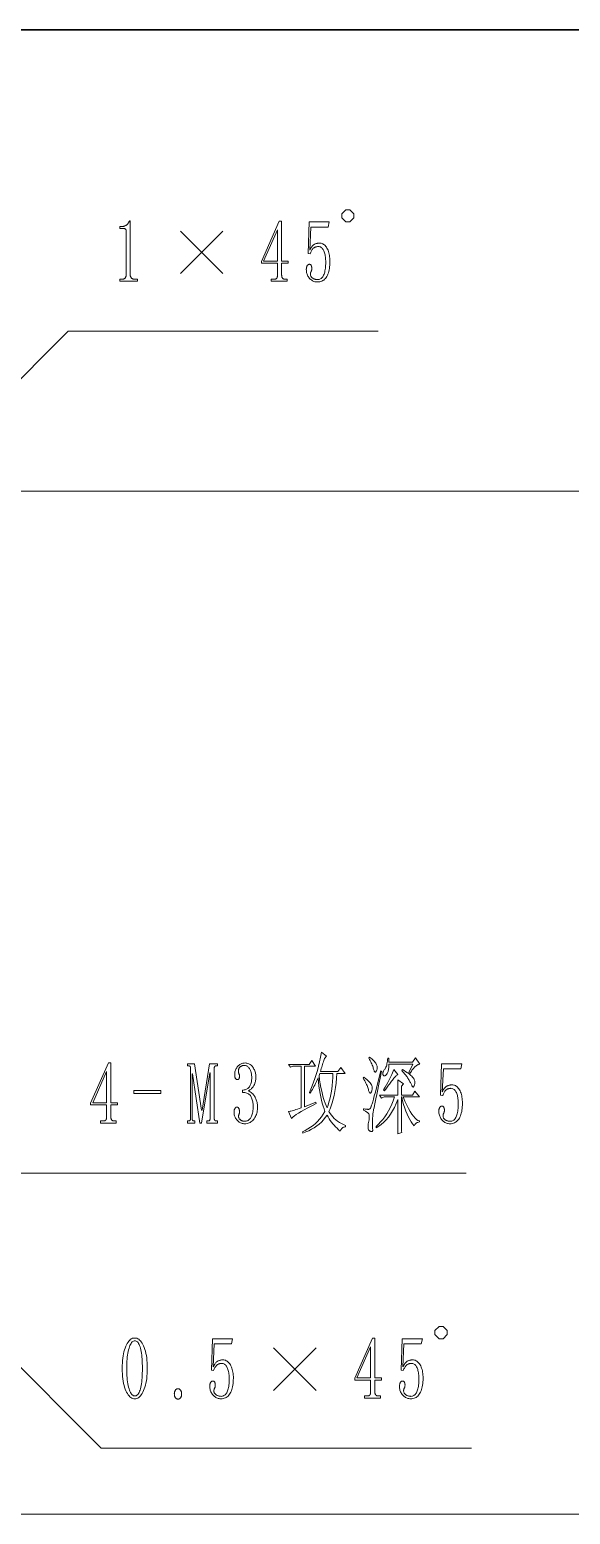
# Model space of a CAD drawing. Extents: x 20 to 415, y 10 to 290.
# Drawn here: x 224.9 to 247.1, y 228.9 to 290 of the extents above; entities that cross this region are included whole.
import ezdxf

# ---------------------------------------------------------------- set-up
doc = ezdxf.new("R2010")
doc.units = 0

msp = doc.modelspace()

# ---------------------------------------------------------------- linework, layer by layer
at = {"color": 7, "lineweight": 35}
msp.add_line((415, 290), (20, 290), dxfattribs=at)
at = {"color": 7, "lineweight": 13, "ltscale": 0.176895}
msp.add_line((221.458, 272.586), (226.461, 277.589), dxfattribs=at)
at = {"color": 7, "lineweight": 13, "ltscale": 0.318874}
msp.add_line((226.461, 277.589), (239.216, 277.589), dxfattribs=at)
at = {"color": 7, "lineweight": 13}
for p, q in [((223.034, 271.01), (263.322, 271.01)), ((223.034, 228.91), (263.322, 228.91))]:
    msp.add_line(p, q, dxfattribs=at)
at = {"color": 214, "lineweight": 13}
msp.add_line((209.734, 242.953), (242.837, 242.953), dxfattribs=at)
at = {"color": 7, "lineweight": 13, "ltscale": 0.308081}
msp.add_line((219.104, 240.35), (227.817, 231.636), dxfattribs=at)
at = {"color": 7, "lineweight": 13, "ltscale": 0.380825}
msp.add_line((227.817, 231.636), (243.05, 231.636), dxfattribs=at)
at = {"color": 7, "lineweight": 13}
for points in [[(237.883, 282.089), (238.05, 282.089), (238.216, 282.256), (238.216, 282.422), (238.05, 282.589), (237.883, 282.589), (237.716, 282.422), (237.716, 282.256)], [(229.004, 282.132), (229.004, 279.96), (229.005, 279.938), (229.006, 279.917), (229.009, 279.897), (229.012, 279.878), (229.017, 279.86), (229.022, 279.844), (229.029, 279.828), (229.036, 279.814), (229.045, 279.801), (229.054, 279.789), (229.065, 279.778), (229.076, 279.768), (229.089, 279.76), (229.102, 279.752), (229.117, 279.746), (229.132, 279.741), (229.149, 279.737), (229.166, 279.734), (229.185, 279.732), (229.204, 279.732), (229.304, 279.732), (229.304, 279.646), (228.576, 279.646), (228.576, 279.732), (228.661, 279.732), (228.681, 279.732), (228.699, 279.734), (228.716, 279.737), (228.732, 279.741), (228.747, 279.746), (228.761, 279.752), (228.773, 279.76), (228.785, 279.768), (228.795, 279.778), (228.804, 279.789), (228.812, 279.801), (228.82, 279.814), (228.826, 279.828), (228.832, 279.844), (228.836, 279.86), (228.84, 279.878), (228.843, 279.897), (228.845, 279.917), (228.847, 279.938), (228.847, 279.96), (228.847, 281.689), (228.847, 281.7), (228.846, 281.711), (228.845, 281.721), (228.844, 281.731), (228.842, 281.741), (228.839, 281.75), (228.837, 281.759), (228.833, 281.767), (228.83, 281.775), (228.826, 281.782), (228.821, 281.789), (228.816, 281.795), (228.81, 281.8), (228.803, 281.805), (228.795, 281.809), (228.787, 281.812), (228.778, 281.814), (228.769, 281.816), (228.758, 281.817), (228.747, 281.818), (228.576, 281.818), (228.576, 281.903), (228.661, 281.903), (228.684, 281.904), (228.706, 281.906), (228.727, 281.908), (228.747, 281.912), (228.767, 281.918), (228.786, 281.924), (228.804, 281.931), (228.822, 281.94), (228.838, 281.95), (228.854, 281.96), (228.87, 281.972), (228.884, 281.986), (228.898, 282), (228.911, 282.015), (228.924, 282.032), (228.936, 282.05), (228.947, 282.068), (228.957, 282.088), (228.967, 282.11), (228.976, 282.132)], [(235.24, 279.918), (235.24, 279.898), (235.241, 279.88), (235.243, 279.863), (235.246, 279.847), (235.249, 279.832), (235.253, 279.818), (235.258, 279.806), (235.263, 279.794), (235.269, 279.784), (235.276, 279.775), (235.283, 279.767), (235.291, 279.759), (235.3, 279.753), (235.31, 279.747), (235.32, 279.743), (235.331, 279.739), (235.343, 279.736), (235.356, 279.734), (235.369, 279.732), (235.383, 279.732), (235.469, 279.732), (235.469, 279.646), (234.811, 279.646), (234.811, 279.732), (234.926, 279.732), (234.942, 279.732), (234.958, 279.734), (234.972, 279.736), (234.985, 279.739), (234.997, 279.743), (235.008, 279.747), (235.018, 279.753), (235.026, 279.759), (235.034, 279.767), (235.04, 279.775), (235.045, 279.784), (235.05, 279.794), (235.055, 279.806), (235.058, 279.818), (235.061, 279.832), (235.064, 279.847), (235.066, 279.863), (235.067, 279.88), (235.068, 279.898), (235.069, 279.918), (235.069, 280.389), (234.411, 280.389), (234.411, 280.46), (235.14, 282.118), (235.24, 282.118), (235.24, 280.475), (235.511, 280.475), (235.511, 280.389), (235.24, 280.389)], [(235.069, 281.76), (234.497, 280.475), (235.069, 280.475)], [(236.797, 281.218), (236.834, 281.216), (236.869, 281.209), (236.903, 281.199), (236.935, 281.184), (236.967, 281.166), (236.997, 281.143), (237.026, 281.116), (237.053, 281.085), (237.079, 281.05), (237.104, 281.01), (237.127, 280.968), (237.148, 280.922), (237.166, 280.874), (237.182, 280.823), (237.195, 280.769), (237.206, 280.713), (237.215, 280.654), (237.221, 280.592), (237.225, 280.528), (237.226, 280.46), (237.224, 280.385), (237.221, 280.312), (237.214, 280.243), (237.205, 280.177), (237.194, 280.114), (237.179, 280.054), (237.163, 279.997), (237.143, 279.944), (237.122, 279.893), (237.097, 279.846), (237.07, 279.803), (237.041, 279.764), (237.008, 279.73), (236.974, 279.7), (236.936, 279.675), (236.897, 279.654), (236.854, 279.638), (236.809, 279.627), (236.762, 279.62), (236.711, 279.618), (236.675, 279.619), (236.639, 279.624), (236.605, 279.631), (236.571, 279.642), (236.538, 279.655), (236.507, 279.672), (236.476, 279.691), (236.446, 279.714), (236.418, 279.739), (236.39, 279.768), (236.364, 279.798), (236.341, 279.83), (236.321, 279.863), (236.303, 279.898), (236.288, 279.934), (236.276, 279.971), (236.267, 280.009), (236.26, 280.049), (236.256, 280.09), (236.254, 280.132), (236.255, 280.149), (236.256, 280.165), (236.258, 280.181), (236.26, 280.197), (236.263, 280.212), (236.267, 280.227), (236.272, 280.241), (236.277, 280.255), (236.283, 280.269), (236.29, 280.282), (236.297, 280.294), (236.305, 280.305), (236.313, 280.315), (236.322, 280.323), (236.331, 280.33), (236.341, 280.336), (236.351, 280.34), (236.361, 280.344), (236.372, 280.346), (236.383, 280.346), (236.394, 280.346), (236.404, 280.344), (236.414, 280.341), (236.423, 280.337), (236.431, 280.332), (236.439, 280.326), (236.445, 280.318), (236.451, 280.31), (236.457, 280.3), (236.461, 280.289), (236.466, 280.278), (236.469, 280.267), (236.472, 280.256), (236.475, 280.246), (236.478, 280.235), (236.479, 280.226), (236.481, 280.216), (236.482, 280.207), (236.483, 280.198), (236.483, 280.189), (236.483, 280.172), (236.482, 280.156), (236.48, 280.141), (236.478, 280.126), (236.476, 280.112), (236.473, 280.099), (236.469, 280.087), (236.465, 280.075), (236.46, 280.064), (236.454, 280.053), (236.449, 280.043), (236.444, 280.033), (236.44, 280.023), (236.436, 280.012), (236.433, 280.002), (236.43, 279.991), (236.428, 279.98), (236.427, 279.969), (236.426, 279.958), (236.426, 279.946), (236.427, 279.924), (236.429, 279.903), (236.434, 279.883), (236.441, 279.864), (236.449, 279.846), (236.459, 279.83), (236.471, 279.814), (236.485, 279.8), (236.501, 279.787), (236.519, 279.775), (236.537, 279.764), (236.557, 279.754), (236.576, 279.746), (236.596, 279.738), (236.617, 279.732), (236.638, 279.727), (236.659, 279.723), (236.681, 279.72), (236.703, 279.718), (236.726, 279.718), (236.757, 279.719), (236.786, 279.725), (236.814, 279.734), (236.84, 279.747), (236.865, 279.764), (236.889, 279.784), (236.911, 279.809), (236.931, 279.836), (236.951, 279.868), (236.969, 279.903), (236.985, 279.942), (236.999, 279.984), (237.012, 280.029), (237.023, 280.077), (237.033, 280.128), (237.041, 280.183), (237.047, 280.24), (237.051, 280.301), (237.053, 280.365), (237.054, 280.432), (237.054, 280.488), (237.051, 280.542), (237.047, 280.594), (237.042, 280.643), (237.035, 280.691), (237.026, 280.736), (237.016, 280.779), (237.004, 280.82), (236.991, 280.859), (236.976, 280.896), (236.959, 280.93), (236.942, 280.96), (236.923, 280.987), (236.903, 281.01), (236.881, 281.03), (236.858, 281.046), (236.834, 281.059), (236.809, 281.068), (236.782, 281.073), (236.754, 281.075), (236.732, 281.074), (236.71, 281.072), (236.689, 281.07), (236.669, 281.066), (236.649, 281.06), (236.63, 281.054), (236.612, 281.047), (236.594, 281.038), (236.578, 281.028), (236.561, 281.018), (236.546, 281.005), (236.53, 280.99), (236.515, 280.972), (236.5, 280.951), (236.485, 280.928), (236.47, 280.903), (236.455, 280.875), (236.44, 280.844), (236.426, 280.811), (236.411, 280.775), (236.326, 280.789), (236.369, 282.089), (237.197, 282.089), (237.154, 281.875), (236.44, 281.875), (236.397, 280.932), (236.417, 280.97), (236.437, 281.006), (236.457, 281.038), (236.477, 281.067), (236.497, 281.093), (236.517, 281.115), (236.537, 281.135), (236.557, 281.151), (236.577, 281.165), (236.597, 281.175), (236.617, 281.183), (236.637, 281.19), (236.657, 281.197), (236.677, 281.202), (236.697, 281.207), (236.717, 281.211), (236.737, 281.214), (236.757, 281.216), (236.777, 281.217)], [(241.717, 236.136), (241.884, 236.136), (242.05, 236.302), (242.05, 236.469), (241.884, 236.636), (241.717, 236.636), (241.55, 236.469), (241.55, 236.302)], [(229.196, 233.664), (229.153, 233.668), (229.112, 233.678), (229.073, 233.694), (229.034, 233.717), (228.997, 233.747), (228.962, 233.783), (228.927, 233.825), (228.894, 233.875), (228.862, 233.931), (228.831, 233.993), (228.803, 234.061), (228.777, 234.135), (228.755, 234.215), (228.735, 234.299), (228.719, 234.389), (228.705, 234.485), (228.695, 234.586), (228.687, 234.692), (228.683, 234.804), (228.681, 234.922), (228.683, 235.031), (228.687, 235.136), (228.694, 235.237), (228.704, 235.333), (228.717, 235.425), (228.733, 235.513), (228.751, 235.597), (228.773, 235.676), (228.797, 235.751), (228.824, 235.822), (228.854, 235.887), (228.885, 235.945), (228.918, 235.996), (228.952, 236.041), (228.988, 236.079), (229.026, 236.11), (229.066, 236.134), (229.108, 236.151), (229.151, 236.161), (229.196, 236.164), (229.238, 236.161), (229.279, 236.151), (229.318, 236.135), (229.357, 236.112), (229.394, 236.082), (229.43, 236.046), (229.464, 236.003), (229.497, 235.954), (229.529, 235.898), (229.56, 235.836), (229.588, 235.768), (229.614, 235.694), (229.636, 235.616), (229.656, 235.532), (229.672, 235.443), (229.686, 235.349), (229.696, 235.25), (229.704, 235.146), (229.708, 235.036), (229.71, 234.922), (229.708, 234.807), (229.704, 234.697), (229.696, 234.593), (229.686, 234.493), (229.672, 234.398), (229.656, 234.309), (229.636, 234.224), (229.614, 234.144), (229.588, 234.07), (229.56, 234), (229.529, 233.936), (229.497, 233.879), (229.464, 233.829), (229.43, 233.785), (229.394, 233.748), (229.357, 233.718), (229.318, 233.695), (229.279, 233.678), (229.238, 233.668)], [(229.196, 236.05), (229.168, 236.047), (229.14, 236.038), (229.114, 236.022), (229.089, 236.001), (229.065, 235.973), (229.042, 235.94), (229.02, 235.9), (228.999, 235.854), (228.979, 235.801), (228.96, 235.743), (228.942, 235.679), (228.926, 235.612), (228.913, 235.54), (228.9, 235.464), (228.89, 235.384), (228.882, 235.3), (228.875, 235.211), (228.871, 235.119), (228.868, 235.022), (228.867, 234.922), (228.868, 234.815), (228.871, 234.714), (228.875, 234.618), (228.882, 234.526), (228.89, 234.439), (228.9, 234.358), (228.913, 234.281), (228.926, 234.208), (228.942, 234.141), (228.96, 234.079), (228.979, 234.022), (228.999, 233.971), (229.02, 233.926), (229.042, 233.887), (229.065, 233.854), (229.089, 233.827), (229.114, 233.806), (229.14, 233.791), (229.168, 233.782), (229.196, 233.779), (229.226, 233.782), (229.255, 233.791), (229.283, 233.806), (229.309, 233.827), (229.333, 233.854), (229.356, 233.887), (229.377, 233.926), (229.397, 233.971), (229.415, 234.022), (229.431, 234.079), (229.446, 234.141), (229.46, 234.208), (229.471, 234.281), (229.482, 234.358), (229.49, 234.439), (229.497, 234.526), (229.503, 234.618), (229.507, 234.714), (229.509, 234.815), (229.51, 234.922), (229.509, 235.022), (229.507, 235.119), (229.503, 235.211), (229.497, 235.3), (229.49, 235.384), (229.482, 235.464), (229.471, 235.54), (229.46, 235.612), (229.446, 235.679), (229.431, 235.743), (229.415, 235.801), (229.397, 235.854), (229.377, 235.9), (229.356, 235.94), (229.333, 235.973), (229.309, 236.001), (229.283, 236.022), (229.255, 236.038), (229.226, 236.047)], [(232.824, 235.264), (232.861, 235.262), (232.896, 235.256), (232.93, 235.246), (232.962, 235.231), (232.994, 235.213), (233.024, 235.19), (233.053, 235.163), (233.08, 235.132), (233.106, 235.097), (233.131, 235.057), (233.154, 235.014), (233.175, 234.969), (233.193, 234.921), (233.209, 234.87), (233.222, 234.816), (233.233, 234.76), (233.242, 234.701), (233.248, 234.639), (233.252, 234.574), (233.253, 234.507), (233.251, 234.432), (233.248, 234.359), (233.241, 234.29), (233.232, 234.224), (233.221, 234.161), (233.206, 234.101), (233.19, 234.044), (233.17, 233.991), (233.149, 233.94), (233.124, 233.893), (233.097, 233.85), (233.068, 233.811), (233.035, 233.776), (233.001, 233.747), (232.963, 233.722), (232.924, 233.701), (232.881, 233.685), (232.836, 233.674), (232.789, 233.667), (232.738, 233.664), (232.702, 233.666), (232.666, 233.67), (232.632, 233.678), (232.598, 233.688), (232.565, 233.702), (232.534, 233.718), (232.503, 233.738), (232.473, 233.76), (232.445, 233.786), (232.417, 233.814), (232.391, 233.845), (232.368, 233.877), (232.348, 233.91), (232.33, 233.945), (232.315, 233.98), (232.303, 234.018), (232.294, 234.056), (232.287, 234.096), (232.283, 234.136), (232.281, 234.179), (232.282, 234.196), (232.283, 234.212), (232.285, 234.228), (232.287, 234.244), (232.29, 234.259), (232.294, 234.274), (232.299, 234.288), (232.304, 234.302), (232.31, 234.316), (232.317, 234.329), (232.324, 234.341), (232.332, 234.352), (232.34, 234.361), (232.349, 234.37), (232.358, 234.377), (232.368, 234.383), (232.378, 234.387), (232.388, 234.39), (232.399, 234.392), (232.41, 234.393), (232.421, 234.392), (232.431, 234.391), (232.441, 234.388), (232.45, 234.384), (232.458, 234.379), (232.466, 234.372), (232.472, 234.365), (232.478, 234.356), (232.484, 234.347), (232.488, 234.336), (232.493, 234.325), (232.496, 234.314), (232.499, 234.303), (232.502, 234.292), (232.505, 234.282), (232.506, 234.272), (232.508, 234.263), (232.509, 234.254), (232.51, 234.245), (232.51, 234.236), (232.51, 234.219), (232.509, 234.203), (232.507, 234.188), (232.505, 234.173), (232.503, 234.159), (232.5, 234.146), (232.496, 234.133), (232.492, 234.122), (232.487, 234.11), (232.481, 234.1), (232.476, 234.09), (232.471, 234.08), (232.467, 234.069), (232.463, 234.059), (232.46, 234.048), (232.457, 234.038), (232.455, 234.027), (232.454, 234.016), (232.453, 234.004), (232.453, 233.993), (232.454, 233.971), (232.456, 233.95), (232.461, 233.93), (232.468, 233.911), (232.476, 233.893), (232.486, 233.876), (232.498, 233.861), (232.512, 233.847), (232.528, 233.834), (232.546, 233.822), (232.564, 233.811), (232.584, 233.801), (232.603, 233.792), (232.623, 233.785), (232.644, 233.779), (232.665, 233.774), (232.686, 233.77), (232.708, 233.767), (232.73, 233.765), (232.753, 233.764), (232.783, 233.766), (232.813, 233.772), (232.841, 233.781), (232.867, 233.794), (232.892, 233.811), (232.916, 233.831), (232.938, 233.855), (232.958, 233.883), (232.978, 233.915), (232.996, 233.95), (233.012, 233.989), (233.026, 234.031), (233.039, 234.076), (233.05, 234.124), (233.06, 234.175), (233.068, 234.23), (233.074, 234.287), (233.078, 234.348), (233.08, 234.412), (233.081, 234.479), (233.081, 234.535), (233.078, 234.589), (233.074, 234.64), (233.069, 234.69), (233.062, 234.738), (233.053, 234.783), (233.043, 234.826), (233.031, 234.867), (233.018, 234.906), (233.003, 234.943), (232.986, 234.977), (232.969, 235.007), (232.95, 235.034), (232.93, 235.057), (232.908, 235.077), (232.885, 235.093), (232.861, 235.105), (232.836, 235.114), (232.809, 235.12), (232.781, 235.122), (232.759, 235.121), (232.737, 235.119), (232.716, 235.116), (232.696, 235.112), (232.676, 235.107), (232.657, 235.101), (232.639, 235.094), (232.621, 235.085), (232.605, 235.075), (232.588, 235.064), (232.573, 235.052), (232.557, 235.036), (232.542, 235.019), (232.527, 234.998), (232.512, 234.975), (232.497, 234.95), (232.482, 234.921), (232.467, 234.891), (232.453, 234.857), (232.438, 234.822), (232.353, 234.836), (232.396, 236.136), (233.224, 236.136), (233.181, 235.922), (232.467, 235.922), (232.424, 234.979), (232.444, 235.017), (232.464, 235.052), (232.484, 235.085), (232.504, 235.114), (232.524, 235.139), (232.544, 235.162), (232.564, 235.182), (232.584, 235.198), (232.604, 235.211), (232.624, 235.222), (232.644, 235.23), (232.664, 235.237), (232.684, 235.243), (232.704, 235.249), (232.724, 235.254), (232.744, 235.258), (232.764, 235.261), (232.784, 235.263), (232.804, 235.264)], [(239.074, 233.964), (239.075, 233.945), (239.076, 233.927), (239.077, 233.91), (239.08, 233.894), (239.083, 233.879), (239.087, 233.865), (239.092, 233.852), (239.097, 233.841), (239.103, 233.831), (239.11, 233.822), (239.117, 233.813), (239.126, 233.806), (239.135, 233.8), (239.144, 233.794), (239.155, 233.789), (239.166, 233.786), (239.177, 233.783), (239.19, 233.78), (239.203, 233.779), (239.217, 233.779), (239.303, 233.779), (239.303, 233.693), (238.646, 233.693), (238.646, 233.779), (238.76, 233.779), (238.776, 233.779), (238.792, 233.78), (238.806, 233.783), (238.819, 233.786), (238.831, 233.789), (238.842, 233.794), (238.852, 233.8), (238.86, 233.806), (238.868, 233.813), (238.874, 233.822), (238.88, 233.831), (238.884, 233.841), (238.889, 233.852), (238.892, 233.865), (238.896, 233.879), (238.898, 233.894), (238.9, 233.91), (238.902, 233.927), (238.902, 233.945), (238.903, 233.964), (238.903, 234.436), (238.246, 234.436), (238.246, 234.507), (238.974, 236.164), (239.074, 236.164), (239.074, 234.522), (239.346, 234.522), (239.346, 234.436), (239.074, 234.436)], [(240.631, 235.264), (240.668, 235.262), (240.703, 235.256), (240.737, 235.246), (240.77, 235.231), (240.801, 235.213), (240.831, 235.19), (240.86, 235.163), (240.887, 235.132), (240.914, 235.097), (240.938, 235.057), (240.962, 235.014), (240.982, 234.969), (241, 234.921), (241.016, 234.87), (241.03, 234.816), (241.04, 234.76), (241.049, 234.701), (241.055, 234.639), (241.059, 234.574), (241.06, 234.507), (241.059, 234.432), (241.055, 234.359), (241.048, 234.29), (241.039, 234.224), (241.028, 234.161), (241.014, 234.101), (240.997, 234.044), (240.978, 233.991), (240.956, 233.94), (240.931, 233.893), (240.904, 233.85), (240.875, 233.811), (240.843, 233.776), (240.808, 233.747), (240.771, 233.722), (240.731, 233.701), (240.688, 233.685), (240.643, 233.674), (240.596, 233.667), (240.546, 233.664), (240.509, 233.666), (240.473, 233.67), (240.439, 233.678), (240.405, 233.688), (240.372, 233.702), (240.341, 233.718), (240.31, 233.738), (240.28, 233.76), (240.252, 233.786), (240.224, 233.814), (240.198, 233.845), (240.175, 233.877), (240.155, 233.91), (240.137, 233.945), (240.122, 233.98), (240.11, 234.018), (240.101, 234.056), (240.094, 234.096), (240.09, 234.136), (240.088, 234.179), (240.089, 234.196), (240.09, 234.212), (240.092, 234.228), (240.094, 234.244), (240.097, 234.259), (240.101, 234.274), (240.106, 234.288), (240.111, 234.302), (240.117, 234.316), (240.124, 234.329), (240.132, 234.341), (240.139, 234.352), (240.148, 234.361), (240.156, 234.37), (240.165, 234.377), (240.175, 234.383), (240.185, 234.387), (240.195, 234.39), (240.206, 234.392), (240.217, 234.393), (240.228, 234.392), (240.238, 234.391), (240.248, 234.388), (240.257, 234.384), (240.265, 234.379), (240.273, 234.372), (240.28, 234.365), (240.286, 234.356), (240.291, 234.347), (240.296, 234.336), (240.3, 234.325), (240.303, 234.314), (240.307, 234.303), (240.309, 234.292), (240.312, 234.282), (240.314, 234.272), (240.315, 234.263), (240.316, 234.254), (240.317, 234.245), (240.317, 234.236), (240.317, 234.219), (240.316, 234.203), (240.314, 234.188), (240.312, 234.173), (240.31, 234.159), (240.307, 234.146), (240.303, 234.133), (240.299, 234.122), (240.294, 234.11), (240.288, 234.1), (240.283, 234.09), (240.278, 234.08), (240.274, 234.069), (240.27, 234.059), (240.267, 234.048), (240.264, 234.038), (240.262, 234.027), (240.261, 234.016), (240.26, 234.004), (240.26, 233.993), (240.261, 233.971), (240.264, 233.95), (240.268, 233.93), (240.275, 233.911), (240.283, 233.893), (240.293, 233.876), (240.305, 233.861), (240.319, 233.847), (240.335, 233.834), (240.353, 233.822), (240.372, 233.811), (240.391, 233.801), (240.41, 233.792), (240.43, 233.785), (240.451, 233.779), (240.472, 233.774), (240.493, 233.77), (240.515, 233.767), (240.537, 233.765), (240.56, 233.764), (240.591, 233.766), (240.62, 233.772), (240.648, 233.781), (240.674, 233.794), (240.699, 233.811), (240.723, 233.831), (240.745, 233.855), (240.766, 233.883), (240.785, 233.915), (240.803, 233.95), (240.819, 233.989), (240.834, 234.031), (240.846, 234.076), (240.858, 234.124), (240.867, 234.175), (240.875, 234.23), (240.881, 234.287), (240.885, 234.348), (240.888, 234.412), (240.888, 234.479), (240.888, 234.535), (240.885, 234.589), (240.881, 234.64), (240.876, 234.69), (240.869, 234.738), (240.86, 234.783), (240.85, 234.826), (240.838, 234.867), (240.825, 234.906), (240.81, 234.943), (240.794, 234.977), (240.776, 235.007), (240.757, 235.034), (240.737, 235.057), (240.715, 235.077), (240.692, 235.093), (240.668, 235.105), (240.643, 235.114), (240.616, 235.12), (240.588, 235.122), (240.566, 235.121), (240.544, 235.119), (240.523, 235.116), (240.503, 235.112), (240.483, 235.107), (240.464, 235.101), (240.446, 235.094), (240.428, 235.085), (240.412, 235.075), (240.396, 235.064), (240.38, 235.052), (240.364, 235.036), (240.349, 235.019), (240.334, 234.998), (240.319, 234.975), (240.304, 234.95), (240.289, 234.921), (240.274, 234.891), (240.26, 234.857), (240.246, 234.822), (240.16, 234.836), (240.203, 236.136), (241.031, 236.136), (240.988, 235.922), (240.274, 235.922), (240.231, 234.979), (240.251, 235.017), (240.271, 235.052), (240.291, 235.085), (240.311, 235.114), (240.331, 235.139), (240.351, 235.162), (240.371, 235.182), (240.391, 235.198), (240.411, 235.211), (240.431, 235.222), (240.451, 235.23), (240.471, 235.237), (240.491, 235.243), (240.511, 235.249), (240.531, 235.254), (240.551, 235.258), (240.571, 235.261), (240.591, 235.263), (240.611, 235.264)], [(238.903, 235.807), (238.331, 234.522), (238.903, 234.522)], [(230.981, 233.65), (230.967, 233.651), (230.954, 233.652), (230.941, 233.655), (230.929, 233.659), (230.917, 233.664), (230.906, 233.671), (230.895, 233.678), (230.885, 233.687), (230.876, 233.696), (230.867, 233.707), (230.859, 233.719), (230.852, 233.732), (230.845, 233.745), (230.84, 233.76), (230.835, 233.775), (230.831, 233.791), (230.828, 233.808), (230.826, 233.826), (230.825, 233.845), (230.824, 233.864), (230.825, 233.884), (230.826, 233.903), (230.828, 233.921), (230.831, 233.938), (230.835, 233.954), (230.84, 233.969), (230.845, 233.983), (230.852, 233.997), (230.859, 234.01), (230.867, 234.022), (230.876, 234.032), (230.885, 234.042), (230.895, 234.051), (230.906, 234.058), (230.917, 234.064), (230.929, 234.07), (230.941, 234.074), (230.954, 234.076), (230.967, 234.078), (230.981, 234.079), (230.993, 234.078), (231.004, 234.076), (231.014, 234.073), (231.025, 234.068), (231.035, 234.063), (231.045, 234.056), (231.054, 234.047), (231.064, 234.038), (231.073, 234.027), (231.081, 234.014), (231.089, 234.001), (231.097, 233.988), (231.103, 233.974), (231.109, 233.96), (231.113, 233.945), (231.117, 233.93), (231.12, 233.914), (231.122, 233.898), (231.124, 233.881), (231.124, 233.864), (231.124, 233.845), (231.122, 233.826), (231.12, 233.808), (231.117, 233.791), (231.113, 233.775), (231.109, 233.76), (231.103, 233.745), (231.097, 233.732), (231.089, 233.719), (231.081, 233.707), (231.073, 233.696), (231.064, 233.687), (231.054, 233.678), (231.045, 233.671), (231.035, 233.664), (231.025, 233.659), (231.014, 233.655), (231.004, 233.652), (230.993, 233.651)]]:
    msp.add_lwpolyline(points, close=True, dxfattribs=at)
for points in [[(231.076, 279.964), (232.826, 281.714)], [(231.076, 281.714), (232.826, 279.964)], [(234.91, 234.011), (236.66, 235.761)], [(234.91, 235.761), (236.66, 234.011)]]:
    msp.add_lwpolyline(points, dxfattribs=at)
at = {"color": 214, "lineweight": 13}
for points in [[(228.209, 245.282), (228.209, 245.262), (228.21, 245.244), (228.212, 245.227), (228.214, 245.211), (228.218, 245.196), (228.222, 245.182), (228.226, 245.17), (228.232, 245.158), (228.238, 245.148), (228.244, 245.139), (228.252, 245.131), (228.26, 245.123), (228.269, 245.117), (228.279, 245.111), (228.289, 245.107), (228.3, 245.103), (228.312, 245.1), (228.324, 245.098), (228.338, 245.096), (228.352, 245.096), (228.437, 245.096), (228.437, 245.01), (227.78, 245.01), (227.78, 245.096), (227.894, 245.096), (227.911, 245.096), (227.926, 245.098), (227.941, 245.1), (227.954, 245.103), (227.966, 245.107), (227.977, 245.111), (227.986, 245.117), (227.995, 245.123), (228.002, 245.131), (228.009, 245.139), (228.014, 245.148), (228.019, 245.158), (228.023, 245.17), (228.027, 245.182), (228.03, 245.196), (228.033, 245.211), (228.035, 245.227), (228.036, 245.244), (228.037, 245.262), (228.037, 245.282), (228.037, 245.753), (227.38, 245.753), (227.38, 245.824), (228.109, 247.482), (228.209, 247.482), (228.209, 245.839), (228.48, 245.839), (228.48, 245.753), (228.209, 245.753)], [(232.466, 245.21), (232.466, 245.199), (232.467, 245.188), (232.468, 245.178), (232.469, 245.169), (232.471, 245.16), (232.474, 245.152), (232.476, 245.144), (232.48, 245.137), (232.483, 245.13), (232.487, 245.124), (232.492, 245.119), (232.497, 245.114), (232.502, 245.11), (232.508, 245.106), (232.514, 245.103), (232.521, 245.1), (232.528, 245.098), (232.535, 245.097), (232.543, 245.096), (232.552, 245.096), (232.594, 245.096), (232.594, 245.01), (232.166, 245.01), (232.166, 245.096), (232.209, 245.096), (232.22, 245.096), (232.23, 245.097), (232.239, 245.098), (232.248, 245.1), (232.255, 245.103), (232.262, 245.106), (232.268, 245.11), (232.273, 245.114), (232.277, 245.119), (232.28, 245.124), (232.283, 245.13), (232.285, 245.137), (232.287, 245.144), (232.289, 245.152), (232.291, 245.16), (232.292, 245.169), (232.293, 245.178), (232.294, 245.188), (232.294, 245.199), (232.294, 245.21), (232.294, 247.082), (232.28, 247.082), (231.937, 245.01), (231.88, 245.01), (231.566, 247.039), (231.552, 247.039), (231.552, 245.21), (231.552, 245.199), (231.552, 245.188), (231.554, 245.178), (231.555, 245.169), (231.557, 245.16), (231.559, 245.152), (231.562, 245.144), (231.565, 245.137), (231.569, 245.13), (231.573, 245.124), (231.578, 245.119), (231.582, 245.114), (231.588, 245.11), (231.594, 245.106), (231.6, 245.103), (231.606, 245.1), (231.614, 245.098), (231.621, 245.097), (231.629, 245.096), (231.637, 245.096), (231.666, 245.096), (231.666, 245.01), (231.366, 245.01), (231.366, 245.096), (231.394, 245.096), (231.406, 245.096), (231.416, 245.097), (231.426, 245.098), (231.434, 245.1), (231.443, 245.103), (231.45, 245.106), (231.457, 245.11), (231.463, 245.114), (231.468, 245.119), (231.473, 245.124), (231.477, 245.13), (231.481, 245.137), (231.484, 245.144), (231.487, 245.152), (231.489, 245.16), (231.491, 245.169), (231.493, 245.178), (231.494, 245.188), (231.494, 245.199), (231.494, 245.21), (231.494, 247.253), (231.494, 247.264), (231.494, 247.275), (231.493, 247.285), (231.491, 247.294), (231.489, 247.303), (231.487, 247.311), (231.484, 247.319), (231.481, 247.326), (231.477, 247.333), (231.473, 247.339), (231.468, 247.344), (231.463, 247.349), (231.457, 247.353), (231.45, 247.357), (231.443, 247.36), (231.434, 247.363), (231.426, 247.365), (231.416, 247.366), (231.406, 247.367), (231.394, 247.367), (231.366, 247.367), (231.366, 247.453), (231.652, 247.453), (231.937, 245.539), (231.966, 245.539), (232.266, 247.453), (232.594, 247.453), (232.594, 247.367), (232.552, 247.367), (232.543, 247.367), (232.535, 247.366), (232.528, 247.365), (232.521, 247.363), (232.514, 247.36), (232.508, 247.357), (232.502, 247.353), (232.497, 247.349), (232.492, 247.344), (232.487, 247.339), (232.483, 247.333), (232.48, 247.326), (232.476, 247.319), (232.474, 247.311), (232.471, 247.303), (232.469, 247.294), (232.468, 247.285), (232.467, 247.275), (232.466, 247.264), (232.466, 247.253)], [(234.252, 245.667), (234.25, 245.614), (234.246, 245.561), (234.239, 245.51), (234.229, 245.46), (234.216, 245.412), (234.2, 245.365), (234.182, 245.319), (234.16, 245.274), (234.136, 245.231), (234.109, 245.189), (234.079, 245.149), (234.048, 245.114), (234.014, 245.083), (233.978, 245.056), (233.941, 245.033), (233.901, 245.015), (233.86, 245), (233.816, 244.99), (233.771, 244.984), (233.723, 244.982), (233.686, 244.983), (233.651, 244.987), (233.617, 244.994), (233.584, 245.004), (233.552, 245.017), (233.521, 245.033), (233.491, 245.052), (233.462, 245.073), (233.435, 245.097), (233.409, 245.124), (233.384, 245.153), (233.362, 245.183), (233.343, 245.214), (233.326, 245.246), (233.312, 245.278), (233.301, 245.311), (233.292, 245.345), (233.285, 245.38), (233.281, 245.416), (233.28, 245.453), (233.281, 245.47), (233.282, 245.486), (233.283, 245.502), (233.286, 245.518), (233.289, 245.533), (233.293, 245.548), (233.298, 245.562), (233.303, 245.576), (233.309, 245.59), (233.316, 245.603), (233.323, 245.615), (233.33, 245.626), (233.338, 245.636), (233.346, 245.644), (233.353, 245.651), (233.361, 245.657), (233.369, 245.661), (233.378, 245.665), (233.386, 245.667), (233.394, 245.667), (233.406, 245.667), (233.416, 245.665), (233.426, 245.661), (233.436, 245.657), (233.444, 245.651), (233.453, 245.644), (233.46, 245.636), (233.468, 245.626), (233.474, 245.615), (233.48, 245.603), (233.486, 245.59), (233.49, 245.578), (233.495, 245.566), (233.498, 245.555), (233.502, 245.544), (233.504, 245.534), (233.506, 245.523), (233.508, 245.514), (233.508, 245.505), (233.509, 245.496), (233.509, 245.482), (233.508, 245.468), (233.507, 245.455), (233.505, 245.442), (233.503, 245.43), (233.501, 245.418), (233.498, 245.406), (233.495, 245.395), (233.491, 245.385), (233.487, 245.374), (233.483, 245.364), (233.48, 245.355), (233.476, 245.345), (233.474, 245.336), (233.471, 245.326), (233.469, 245.317), (233.468, 245.308), (233.467, 245.299), (233.466, 245.29), (233.466, 245.282), (233.467, 245.265), (233.469, 245.248), (233.473, 245.233), (233.478, 245.218), (233.486, 245.203), (233.494, 245.189), (233.504, 245.176), (233.516, 245.163), (233.53, 245.15), (233.544, 245.139), (233.56, 245.128), (233.576, 245.118), (233.592, 245.11), (233.608, 245.102), (233.625, 245.096), (233.641, 245.091), (233.658, 245.087), (233.675, 245.084), (233.692, 245.082), (233.709, 245.082), (233.742, 245.083), (233.774, 245.088), (233.805, 245.095), (233.833, 245.106), (233.861, 245.119), (233.886, 245.136), (233.91, 245.155), (233.933, 245.178), (233.954, 245.203), (233.973, 245.232), (233.991, 245.263), (234.006, 245.298), (234.02, 245.336), (234.032, 245.378), (234.043, 245.423), (234.051, 245.471), (234.058, 245.522), (234.062, 245.577), (234.065, 245.635), (234.066, 245.696), (234.065, 245.746), (234.062, 245.795), (234.058, 245.841), (234.051, 245.886), (234.043, 245.928), (234.032, 245.968), (234.02, 246.007), (234.006, 246.043), (233.991, 246.078), (233.973, 246.11), (233.953, 246.14), (233.929, 246.167), (233.903, 246.19), (233.872, 246.211), (233.839, 246.228), (233.802, 246.242), (233.763, 246.253), (233.719, 246.261), (233.673, 246.266), (233.623, 246.267), (233.623, 246.367), (233.662, 246.369), (233.699, 246.373), (233.733, 246.379), (233.766, 246.389), (233.796, 246.401), (233.824, 246.416), (233.851, 246.434), (233.874, 246.454), (233.896, 246.477), (233.916, 246.503), (233.934, 246.531), (233.949, 246.562), (233.963, 246.594), (233.975, 246.629), (233.986, 246.665), (233.994, 246.704), (234, 246.745), (234.005, 246.789), (234.008, 246.834), (234.009, 246.882), (234.008, 246.921), (234.006, 246.96), (234.002, 246.997), (233.996, 247.034), (233.989, 247.069), (233.98, 247.104), (233.97, 247.137), (233.958, 247.17), (233.945, 247.201), (233.93, 247.232), (233.914, 247.26), (233.896, 247.286), (233.876, 247.308), (233.855, 247.328), (233.832, 247.344), (233.808, 247.358), (233.782, 247.368), (233.754, 247.376), (233.725, 247.38), (233.694, 247.382), (233.68, 247.381), (233.666, 247.38), (233.651, 247.377), (233.636, 247.374), (233.621, 247.369), (233.606, 247.364), (233.591, 247.357), (233.576, 247.35), (233.56, 247.341), (233.544, 247.332), (233.53, 247.321), (233.516, 247.309), (233.504, 247.296), (233.494, 247.281), (233.486, 247.265), (233.478, 247.248), (233.473, 247.23), (233.469, 247.21), (233.467, 247.189), (233.466, 247.167), (233.466, 247.145), (233.467, 247.125), (233.468, 247.106), (233.469, 247.09), (233.471, 247.074), (233.474, 247.061), (233.476, 247.049), (233.48, 247.039), (233.483, 247.031), (233.487, 247.024), (233.491, 247.019), (233.495, 247.012), (233.498, 247.006), (233.501, 246.999), (233.503, 246.992), (233.505, 246.985), (233.507, 246.977), (233.508, 246.97), (233.509, 246.961), (233.509, 246.953), (233.509, 246.939), (233.508, 246.926), (233.507, 246.913), (233.505, 246.9), (233.503, 246.889), (233.501, 246.878), (233.498, 246.867), (233.495, 246.857), (233.491, 246.848), (233.487, 246.839), (233.483, 246.831), (233.478, 246.823), (233.473, 246.817), (233.467, 246.811), (233.461, 246.807), (233.454, 246.803), (233.447, 246.8), (233.439, 246.798), (233.431, 246.796), (233.423, 246.796), (233.415, 246.796), (233.406, 246.798), (233.398, 246.8), (233.39, 246.803), (233.382, 246.807), (233.374, 246.811), (233.367, 246.817), (233.359, 246.823), (233.352, 246.831), (233.344, 246.839), (233.338, 246.848), (233.332, 246.859), (233.326, 246.871), (233.322, 246.884), (233.318, 246.899), (233.314, 246.916), (233.312, 246.934), (233.31, 246.953), (233.309, 246.974), (233.309, 246.996), (233.31, 247.038), (233.314, 247.078), (233.32, 247.117), (233.329, 247.155), (233.341, 247.19), (233.355, 247.225), (233.372, 247.257), (233.391, 247.288), (233.413, 247.318), (233.437, 247.346), (233.463, 247.372), (233.49, 247.395), (233.518, 247.415), (233.547, 247.433), (233.577, 247.448), (233.607, 247.46), (233.638, 247.469), (233.67, 247.476), (233.703, 247.48), (233.737, 247.482), (233.777, 247.48), (233.814, 247.474), (233.85, 247.465), (233.885, 247.453), (233.918, 247.437), (233.949, 247.417), (233.979, 247.394), (234.007, 247.367), (234.034, 247.337), (234.059, 247.303), (234.082, 247.267), (234.102, 247.231), (234.121, 247.194), (234.136, 247.157), (234.15, 247.119), (234.161, 247.081), (234.169, 247.042), (234.175, 247.004), (234.179, 246.964), (234.18, 246.924), (234.179, 246.882), (234.177, 246.841), (234.173, 246.802), (234.168, 246.763), (234.161, 246.726), (234.152, 246.69), (234.142, 246.656), (234.13, 246.623), (234.117, 246.591), (234.102, 246.56), (234.085, 246.531), (234.067, 246.503), (234.047, 246.477), (234.026, 246.453), (234.003, 246.43), (233.979, 246.408), (233.953, 246.389), (233.926, 246.37), (233.897, 246.354), (233.866, 246.339), (233.907, 246.315), (233.946, 246.29), (233.983, 246.264), (234.017, 246.236), (234.048, 246.207), (234.077, 246.176), (234.103, 246.144), (234.126, 246.11), (234.147, 246.075), (234.166, 246.039), (234.182, 246.002), (234.197, 245.964), (234.21, 245.927), (234.221, 245.89), (234.23, 245.853), (234.238, 245.816), (234.244, 245.779), (234.248, 245.742), (234.251, 245.704)], [(236.18, 245.682), (236.18, 247.353), (236.637, 247.353), (236.48, 247.582), (236.366, 247.424), (235.523, 247.424), (235.609, 247.31), (235.694, 247.353), (236.037, 247.353), (236.037, 245.639), (235.963, 245.611), (235.893, 245.587), (235.829, 245.565), (235.77, 245.545), (235.716, 245.528), (235.667, 245.514), (235.623, 245.502), (235.585, 245.492), (235.551, 245.486), (235.523, 245.482), (235.652, 245.196), (235.672, 245.228), (235.71, 245.266), (235.767, 245.311), (235.841, 245.363), (235.934, 245.421), (236.044, 245.486), (236.173, 245.557), (236.319, 245.635), (236.483, 245.719), (236.666, 245.81), (236.652, 245.867)], [(236.737, 246.867), (236.756, 246.697), (236.776, 246.533), (236.799, 246.377), (236.824, 246.227), (236.852, 246.085), (236.881, 245.95), (236.913, 245.822), (236.948, 245.702), (236.984, 245.588), (237.023, 245.482), (236.955, 245.37), (236.881, 245.266), (236.801, 245.167), (236.717, 245.075), (236.627, 244.989), (236.531, 244.909), (236.43, 244.836), (236.324, 244.768), (236.212, 244.708), (236.094, 244.653), (236.109, 244.596), (236.237, 244.642), (236.359, 244.694), (236.475, 244.753), (236.584, 244.818), (236.687, 244.889), (236.784, 244.966), (236.875, 245.05), (236.959, 245.14), (237.037, 245.236), (237.109, 245.339), (237.15, 245.263), (237.194, 245.189), (237.242, 245.118), (237.292, 245.048), (237.344, 244.982), (237.4, 244.917), (237.459, 244.855), (237.52, 244.795), (237.584, 244.737), (237.652, 244.682), (237.667, 244.714), (237.683, 244.743), (237.701, 244.769), (237.72, 244.791), (237.741, 244.81), (237.763, 244.826), (237.787, 244.838), (237.812, 244.846), (237.838, 244.851), (237.866, 244.853), (237.866, 244.91), (237.779, 244.947), (237.697, 244.988), (237.618, 245.034), (237.544, 245.084), (237.473, 245.139), (237.406, 245.198), (237.344, 245.262), (237.285, 245.331), (237.231, 245.404), (237.18, 245.482), (237.232, 245.592), (237.28, 245.714), (237.324, 245.845), (237.363, 245.987), (237.398, 246.139), (237.429, 246.301), (237.455, 246.474), (237.477, 246.656), (237.495, 246.85), (237.509, 247.053), (237.852, 247.053), (237.68, 247.296), (237.552, 247.124), (236.837, 247.124), (236.854, 247.189), (236.872, 247.251), (236.889, 247.311), (236.906, 247.369), (236.923, 247.424), (236.94, 247.478), (236.957, 247.528), (236.974, 247.577), (236.992, 247.623), (237.009, 247.667), (237.08, 247.767), (236.88, 247.924), (236.842, 247.725), (236.801, 247.534), (236.757, 247.349), (236.711, 247.172), (236.662, 247.003), (236.611, 246.841), (236.557, 246.686), (236.501, 246.539), (236.442, 246.4), (236.38, 246.267), (236.409, 246.239), (236.44, 246.286), (236.472, 246.337), (236.504, 246.391), (236.537, 246.449), (236.569, 246.51), (236.602, 246.575), (236.636, 246.643), (236.669, 246.714), (236.703, 246.789)], [(238.852, 247.724), (238.823, 247.682), (238.853, 247.631), (238.881, 247.581), (238.907, 247.533), (238.93, 247.486), (238.952, 247.44), (238.97, 247.396), (238.987, 247.353), (239.001, 247.311), (239.013, 247.271), (239.023, 247.232), (239.032, 247.196), (239.041, 247.166), (239.051, 247.142), (239.061, 247.124), (239.071, 247.112), (239.082, 247.106), (239.094, 247.105), (239.105, 247.11), (239.118, 247.122), (239.13, 247.139), (239.142, 247.159), (239.152, 247.18), (239.16, 247.203), (239.166, 247.226), (239.169, 247.249), (239.171, 247.274), (239.171, 247.3), (239.169, 247.326), (239.165, 247.353), (239.159, 247.382), (239.149, 247.411), (239.135, 247.441), (239.116, 247.472), (239.092, 247.505), (239.064, 247.539), (239.031, 247.574), (238.993, 247.61), (238.951, 247.647), (238.904, 247.685)], [(239.652, 247.682), (239.609, 247.682), (239.602, 247.615), (239.594, 247.553), (239.585, 247.496), (239.574, 247.443), (239.562, 247.394), (239.549, 247.35), (239.534, 247.31), (239.517, 247.275), (239.499, 247.244), (239.48, 247.217), (239.461, 247.193), (239.445, 247.171), (239.431, 247.149), (239.42, 247.128), (239.411, 247.108), (239.404, 247.09), (239.4, 247.072), (239.398, 247.055), (239.399, 247.039), (239.402, 247.024), (239.406, 247.011), (239.411, 246.999), (239.417, 246.988), (239.423, 246.979), (239.43, 246.971), (239.438, 246.964), (239.446, 246.959), (239.454, 246.956), (239.463, 246.954), (239.473, 246.953), (239.483, 246.954), (239.494, 246.957), (239.504, 246.962), (239.515, 246.969), (239.527, 246.978), (239.538, 246.989), (239.55, 247.002), (239.562, 247.017), (239.575, 247.034), (239.587, 247.053), (239.6, 247.075), (239.61, 247.1), (239.62, 247.13), (239.628, 247.163), (239.636, 247.199), (239.641, 247.24), (239.646, 247.284), (239.649, 247.332), (239.651, 247.383), (239.652, 247.439), (240.637, 247.439), (240.48, 247.096), (240.523, 247.067), (240.551, 247.109), (240.578, 247.147), (240.604, 247.183), (240.629, 247.216), (240.653, 247.246), (240.676, 247.273), (240.699, 247.297), (240.72, 247.319), (240.74, 247.337), (240.759, 247.353), (240.777, 247.367), (240.795, 247.379), (240.813, 247.391), (240.83, 247.401), (240.846, 247.41), (240.862, 247.418), (240.878, 247.425), (240.894, 247.431), (240.909, 247.435), (240.923, 247.439), (240.752, 247.696), (240.623, 247.51), (239.652, 247.51)], [(242.252, 246.582), (242.288, 246.579), (242.323, 246.573), (242.357, 246.563), (242.39, 246.548), (242.421, 246.53), (242.451, 246.507), (242.48, 246.48), (242.508, 246.449), (242.534, 246.414), (242.559, 246.374), (242.582, 246.332), (242.602, 246.286), (242.621, 246.238), (242.636, 246.187), (242.65, 246.133), (242.661, 246.077), (242.669, 246.018), (242.675, 245.956), (242.679, 245.892), (242.68, 245.824), (242.679, 245.749), (242.675, 245.676), (242.669, 245.607), (242.66, 245.541), (242.648, 245.478), (242.634, 245.418), (242.617, 245.361), (242.598, 245.308), (242.576, 245.257), (242.552, 245.21), (242.525, 245.167), (242.495, 245.128), (242.463, 245.094), (242.428, 245.064), (242.391, 245.039), (242.351, 245.018), (242.309, 245.002), (242.264, 244.991), (242.216, 244.984), (242.166, 244.982), (242.129, 244.983), (242.094, 244.988), (242.059, 244.995), (242.025, 245.006), (241.993, 245.019), (241.961, 245.036), (241.93, 245.055), (241.901, 245.078), (241.872, 245.103), (241.844, 245.132), (241.819, 245.162), (241.796, 245.194), (241.775, 245.227), (241.758, 245.262), (241.743, 245.298), (241.73, 245.335), (241.721, 245.373), (241.714, 245.413), (241.71, 245.454), (241.709, 245.496), (241.709, 245.513), (241.71, 245.529), (241.712, 245.545), (241.714, 245.561), (241.718, 245.576), (241.722, 245.591), (241.726, 245.605), (241.732, 245.619), (241.738, 245.633), (241.744, 245.646), (241.752, 245.658), (241.76, 245.669), (241.768, 245.679), (241.776, 245.687), (241.786, 245.694), (241.795, 245.7), (241.805, 245.704), (241.815, 245.708), (241.826, 245.709), (241.837, 245.71), (241.848, 245.71), (241.859, 245.708), (241.868, 245.705), (241.877, 245.701), (241.886, 245.696), (241.893, 245.69), (241.9, 245.682), (241.906, 245.674), (241.911, 245.664), (241.916, 245.653), (241.92, 245.642), (241.924, 245.631), (241.927, 245.62), (241.93, 245.61), (241.932, 245.599), (241.934, 245.59), (241.935, 245.58), (241.936, 245.571), (241.937, 245.562), (241.937, 245.553), (241.937, 245.536), (241.936, 245.52), (241.935, 245.505), (241.933, 245.49), (241.93, 245.476), (241.927, 245.463), (241.923, 245.45), (241.919, 245.439), (241.914, 245.428), (241.909, 245.417), (241.903, 245.407), (241.898, 245.397), (241.894, 245.387), (241.89, 245.376), (241.887, 245.365), (241.885, 245.355), (241.883, 245.344), (241.881, 245.333), (241.88, 245.321), (241.88, 245.31), (241.881, 245.288), (241.884, 245.267), (241.889, 245.247), (241.895, 245.228), (241.903, 245.21), (241.914, 245.194), (241.926, 245.178), (241.94, 245.164), (241.955, 245.151), (241.973, 245.139), (241.992, 245.128), (242.011, 245.118), (242.031, 245.11), (242.051, 245.102), (242.071, 245.096), (242.092, 245.091), (242.114, 245.087), (242.135, 245.084), (242.158, 245.082), (242.18, 245.082), (242.211, 245.083), (242.24, 245.089), (242.268, 245.098), (242.294, 245.111), (242.319, 245.128), (242.343, 245.148), (242.365, 245.173), (242.386, 245.2), (242.405, 245.232), (242.423, 245.267), (242.439, 245.306), (242.454, 245.348), (242.467, 245.393), (242.478, 245.441), (242.487, 245.492), (242.495, 245.547), (242.501, 245.604), (242.505, 245.665), (242.508, 245.729), (242.509, 245.796), (242.508, 245.852), (242.506, 245.906), (242.502, 245.958), (242.496, 246.007), (242.489, 246.055), (242.48, 246.1), (242.47, 246.143), (242.458, 246.184), (242.445, 246.223), (242.43, 246.26), (242.414, 246.294), (242.396, 246.324), (242.377, 246.351), (242.357, 246.374), (242.336, 246.394), (242.313, 246.41), (242.289, 246.423), (242.263, 246.432), (242.237, 246.437), (242.209, 246.439), (242.186, 246.438), (242.164, 246.436), (242.143, 246.434), (242.123, 246.43), (242.103, 246.424), (242.084, 246.418), (242.066, 246.411), (242.049, 246.402), (242.032, 246.392), (242.016, 246.382), (242, 246.369), (241.985, 246.354), (241.969, 246.336), (241.954, 246.315), (241.939, 246.292), (241.924, 246.267), (241.909, 246.239), (241.895, 246.208), (241.88, 246.175), (241.866, 246.139), (241.78, 246.153), (241.823, 247.453), (242.652, 247.453), (242.609, 247.239), (241.894, 247.239), (241.852, 246.296), (241.872, 246.334), (241.892, 246.37), (241.912, 246.402), (241.932, 246.431), (241.952, 246.457), (241.972, 246.479), (241.992, 246.499), (242.012, 246.515), (242.032, 246.529), (242.052, 246.539), (242.072, 246.547), (242.092, 246.554), (242.112, 246.561), (242.132, 246.566), (242.152, 246.571), (242.172, 246.575), (242.192, 246.578), (242.212, 246.58), (242.232, 246.581)], [(228.037, 247.124), (227.466, 245.839), (228.037, 245.839)], [(236.809, 247.053), (237.352, 247.053), (237.344, 246.879), (237.333, 246.713), (237.318, 246.554), (237.299, 246.402), (237.277, 246.257), (237.25, 246.119), (237.221, 245.988), (237.187, 245.864), (237.15, 245.748), (237.109, 245.639), (237.067, 245.729), (237.027, 245.829), (236.989, 245.938), (236.953, 246.057), (236.919, 246.185), (236.888, 246.323), (236.858, 246.47), (236.83, 246.626), (236.804, 246.792), (236.78, 246.967)], [(238.623, 246.896), (238.594, 246.853), (238.627, 246.799), (238.658, 246.748), (238.686, 246.697), (238.711, 246.648), (238.734, 246.601), (238.754, 246.556), (238.771, 246.511), (238.786, 246.469), (238.799, 246.428), (238.809, 246.389), (238.817, 246.353), (238.826, 246.322), (238.836, 246.295), (238.845, 246.274), (238.855, 246.258), (238.865, 246.247), (238.876, 246.241), (238.886, 246.24), (238.897, 246.244), (238.909, 246.253), (238.92, 246.265), (238.929, 246.28), (238.938, 246.297), (238.945, 246.316), (238.952, 246.337), (238.957, 246.36), (238.961, 246.385), (238.964, 246.413), (238.965, 246.443), (238.966, 246.474), (238.962, 246.508), (238.952, 246.544), (238.935, 246.581), (238.911, 246.621), (238.88, 246.662), (238.842, 246.705), (238.798, 246.75), (238.746, 246.797), (238.688, 246.845)], [(239.352, 247.139), (239.323, 247.153), (239.257, 246.899), (239.198, 246.67), (239.144, 246.464), (239.096, 246.283), (239.053, 246.126), (239.017, 245.993), (238.987, 245.884), (238.962, 245.8), (238.943, 245.739), (238.93, 245.703), (238.92, 245.68), (238.91, 245.659), (238.9, 245.64), (238.89, 245.624), (238.88, 245.61), (238.87, 245.598), (238.86, 245.589), (238.85, 245.582), (238.84, 245.577), (238.83, 245.574), (238.819, 245.573), (238.805, 245.573), (238.789, 245.573), (238.771, 245.574), (238.75, 245.576), (238.726, 245.579), (238.701, 245.582), (238.672, 245.586), (238.642, 245.59), (238.609, 245.596), (238.609, 245.539), (238.637, 245.527), (238.663, 245.515), (238.687, 245.502), (238.71, 245.49), (238.732, 245.476), (238.752, 245.462), (238.77, 245.448), (238.787, 245.434), (238.802, 245.418), (238.816, 245.403), (238.827, 245.385), (238.836, 245.363), (238.843, 245.337), (238.847, 245.306), (238.848, 245.271), (238.847, 245.232), (238.843, 245.188), (238.836, 245.14), (238.827, 245.088), (238.816, 245.032), (238.805, 244.975), (238.798, 244.924), (238.794, 244.877), (238.794, 244.835), (238.798, 244.798), (238.806, 244.765), (238.817, 244.737), (238.832, 244.714), (238.851, 244.695), (238.873, 244.682), (238.896, 244.672), (238.916, 244.665), (238.934, 244.661), (238.95, 244.661), (238.962, 244.664), (238.972, 244.67), (238.98, 244.679), (238.985, 244.691), (238.987, 244.706), (238.987, 244.724), (238.986, 244.746), (238.985, 244.771), (238.984, 244.799), (238.983, 244.83), (238.982, 244.864), (238.981, 244.901), (238.981, 244.941), (238.98, 244.985), (238.98, 245.032), (238.98, 245.082), (238.981, 245.132), (238.982, 245.181), (238.983, 245.229), (238.986, 245.275), (238.989, 245.319), (238.993, 245.362), (238.998, 245.403), (239.003, 245.443), (239.009, 245.481), (239.016, 245.517), (239.026, 245.566), (239.041, 245.639), (239.061, 245.738), (239.087, 245.862), (239.118, 246.012), (239.154, 246.187), (239.195, 246.387), (239.242, 246.612), (239.294, 246.863)], [(239.852, 247.21), (239.829, 247.145), (239.803, 247.076), (239.772, 247.004), (239.737, 246.927), (239.698, 246.846), (239.654, 246.761), (239.607, 246.672), (239.554, 246.579), (239.498, 246.482), (239.437, 246.382), (239.466, 246.339), (239.495, 246.373), (239.524, 246.409), (239.553, 246.446), (239.582, 246.484), (239.612, 246.523), (239.642, 246.562), (239.673, 246.603), (239.704, 246.645), (239.735, 246.688), (239.766, 246.732), (239.797, 246.774), (239.826, 246.814), (239.855, 246.85), (239.882, 246.882), (239.909, 246.912), (239.934, 246.938), (239.958, 246.961), (239.981, 246.981), (240.002, 246.997), (240.023, 247.01)], [(240.209, 247.21), (240.18, 247.167), (240.211, 247.136), (240.241, 247.104), (240.27, 247.072), (240.298, 247.039), (240.325, 247.007), (240.351, 246.974), (240.376, 246.94), (240.4, 246.907), (240.423, 246.873), (240.444, 246.839), (240.465, 246.805), (240.485, 246.772), (240.504, 246.74), (240.521, 246.71), (240.537, 246.68), (240.552, 246.651), (240.566, 246.623), (240.579, 246.596), (240.591, 246.571), (240.602, 246.546), (240.612, 246.524), (240.622, 246.508), (240.632, 246.497), (240.642, 246.491), (240.652, 246.49), (240.662, 246.495), (240.672, 246.505), (240.682, 246.521), (240.692, 246.541), (240.702, 246.567), (240.71, 246.596), (240.716, 246.624), (240.72, 246.652), (240.721, 246.68), (240.719, 246.708), (240.715, 246.736), (240.709, 246.764), (240.699, 246.791), (240.687, 246.819), (240.673, 246.846), (240.654, 246.874), (240.629, 246.904), (240.598, 246.936), (240.561, 246.969), (240.518, 247.005), (240.468, 247.042), (240.413, 247.081), (240.351, 247.122), (240.283, 247.165)], [(229.152, 246.224), (229.152, 246.353), (230.266, 246.353), (230.266, 246.224)], [(240.166, 246.082), (240.18, 246.082), (240.219, 245.921), (240.26, 245.769), (240.304, 245.627), (240.352, 245.494), (240.402, 245.371), (240.454, 245.257), (240.51, 245.153), (240.569, 245.058), (240.63, 244.972), (240.694, 244.896), (240.704, 244.921), (240.717, 244.943), (240.732, 244.964), (240.749, 244.983), (240.769, 244.999), (240.792, 245.014), (240.817, 245.027), (240.845, 245.038), (240.876, 245.046), (240.909, 245.053), (240.909, 245.096), (240.851, 245.119), (240.79, 245.158), (240.728, 245.215), (240.664, 245.288), (240.598, 245.378), (240.53, 245.485), (240.46, 245.609), (240.388, 245.75), (240.313, 245.907), (240.237, 246.082), (240.909, 246.082), (240.723, 246.324), (240.623, 246.153), (240.166, 246.153), (240.166, 246.524), (240.252, 246.624), (240.023, 246.782), (240.023, 246.737), (240.023, 246.688), (240.023, 246.635), (240.023, 246.578), (240.023, 246.517), (240.023, 246.452), (240.023, 246.384), (240.023, 246.311), (240.023, 246.234), (240.023, 246.153), (239.266, 246.153), (239.352, 246.039), (239.452, 246.082), (239.88, 246.082), (239.826, 245.928), (239.768, 245.782), (239.704, 245.642), (239.636, 245.51), (239.562, 245.385), (239.484, 245.267), (239.401, 245.157), (239.313, 245.053), (239.221, 244.957), (239.123, 244.867), (239.123, 244.81), (239.235, 244.876), (239.342, 244.953), (239.444, 245.042), (239.541, 245.142), (239.634, 245.253), (239.721, 245.376), (239.804, 245.51), (239.882, 245.656), (239.955, 245.813), (240.023, 245.982), (240.023, 245.759), (240.023, 245.555), (240.023, 245.368), (240.023, 245.2), (240.023, 245.049), (240.023, 244.917), (240.023, 244.803), (240.023, 244.706), (240.023, 244.628), (240.023, 244.567), (240.18, 244.624), (240.177, 244.678), (240.175, 244.732), (240.173, 244.785), (240.171, 244.837), (240.169, 244.889), (240.168, 244.94), (240.167, 244.99), (240.166, 245.04), (240.166, 245.09), (240.166, 245.139)]]:
    msp.add_lwpolyline(points, close=True, dxfattribs=at)

doc.saveas('drawing.dxf')
